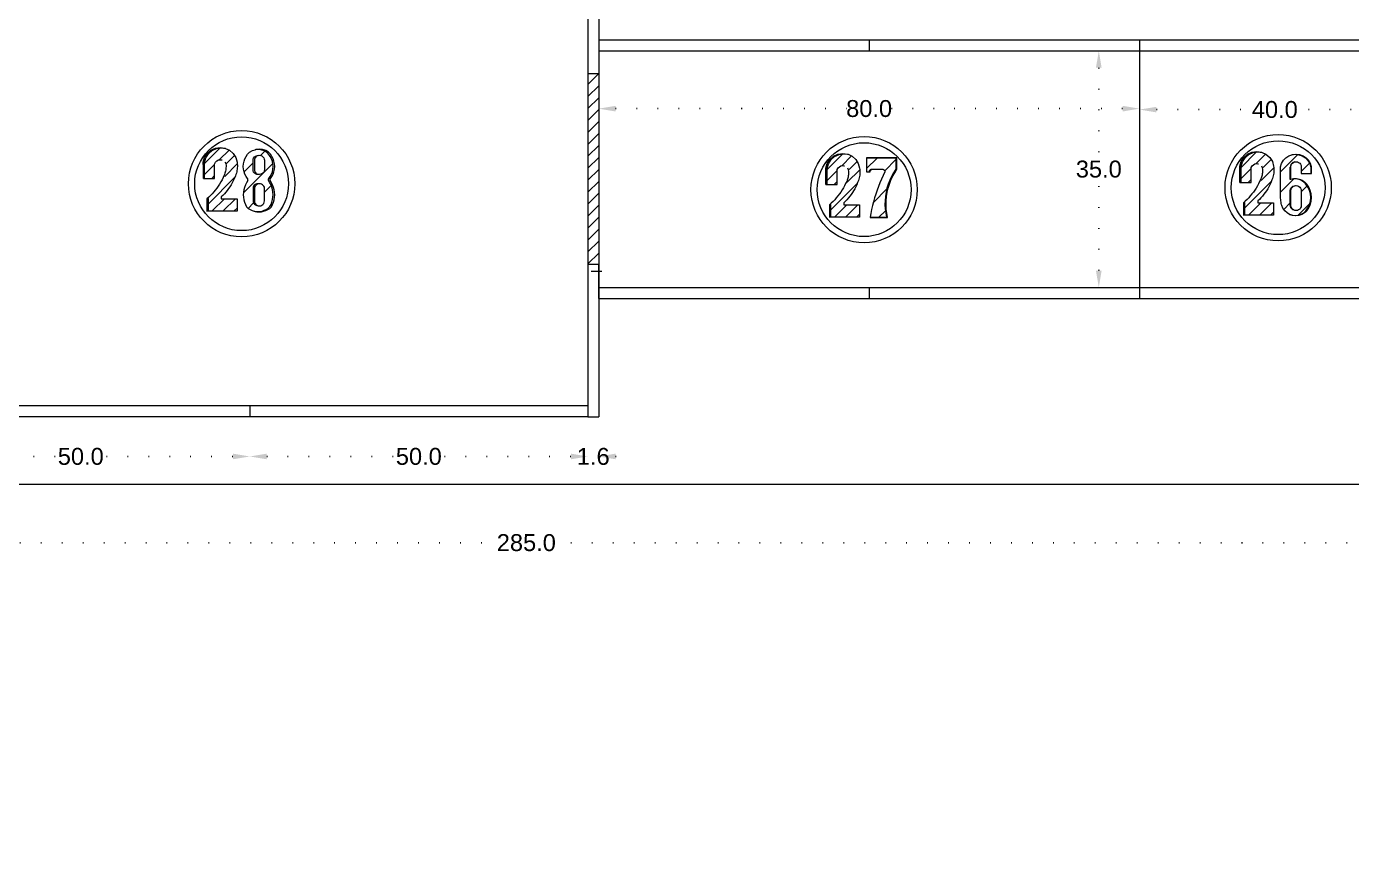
# Model space of a CAD drawing. Header units: inches. Extents: x 104 to 9740, y 936 to 6735.
# Drawn here: x 8271 to 8467, y 1999.8 to 2122.1 of the extents above; entities that cross this region are included whole.
import ezdxf

# ---------------------------------------------------------------- set-up
doc = ezdxf.new("R2010")
doc.units = ezdxf.units.IN
doc.header["$MEASUREMENT"] = 0
doc.linetypes.add('ACAD_ISO07W100', pattern=[3, 0, -3])
doc.styles.get("Standard").update_dxf_attribs({"font": 'arial.ttf'})
doc.dimstyles.new('Copy of Standard', dxfattribs={"dimtxt": 2.5, "dimasz": 2.5, "dimexe": 0.18, "dimexo": 0.0625, "dimgap": 0.09, "dimtad": 0, "dimtih": 1, "dimtoh": 1, "dimdec": 1, "dimzin": 0, "dimdsep": 46, "dimtxsty": 'Standard', "dimcen": 0.09, "dimse1": 1, "dimse2": 1, "dimadec": 0, "dimazin": 0, "dimtfac": 1, "dimtdec": 1, "dimtix": 1, "dimtofl": 0, "dimtmove": 0, "dimatfit": 3, "dimfxl": 1, "dimtolj": 1, "dimtzin": 0, "dimarcsym": 0})

# ---------------------------------------------------------------- blocks, each defined once
blk = doc.blocks.new('*D83')
at = {"color": 0, "linetype": 'ACAD_ISO07W100', "lineweight": -2, "transparency": 16777216}
for p, q in [((8256.55, 2058.49), (8275.72, 2058.49)), ((8301.55, 2058.49), (8282.38, 2058.49))]:
    blk.add_line(p, q, dxfattribs=at)
at = {"color": 0, "transparency": 16777216}
for points in [[(8256.55, 2058.91), (8256.55, 2058.08), (8254.05, 2058.49)], [(8301.55, 2058.91), (8301.55, 2058.08), (8304.05, 2058.49)]]:
    blk.add_solid(points, dxfattribs=at)
at = {"layer": 'Defpoints', "color": 0, "transparency": 16777216}
for p in [(8254.05, 2064.37), (8304.05, 2064.37), (8304.05, 2058.49)]:
    blk.add_point(p, dxfattribs=at)
at = {"color": 0, "lineweight": 20, "transparency": 16777216, "insert": (8279.05, 2058.49), "char_height": 2.5, "attachment_point": 5}
blk.add_mtext('\\A1;50.0', dxfattribs=at)
blk = doc.blocks.new('*D84')
at = {"color": 0, "linetype": 'ACAD_ISO07W100', "lineweight": -2, "transparency": 16777216}
for p, q in [((8306.55, 2058.49), (8325.72, 2058.49)), ((8351.55, 2058.49), (8332.38, 2058.49))]:
    blk.add_line(p, q, dxfattribs=at)
at = {"color": 0, "transparency": 16777216}
for points in [[(8306.55, 2058.91), (8306.55, 2058.08), (8304.05, 2058.49)], [(8351.55, 2058.91), (8351.55, 2058.08), (8354.05, 2058.49)]]:
    blk.add_solid(points, dxfattribs=at)
at = {"layer": 'Defpoints', "color": 0, "transparency": 16777216}
for p in [(8304.05, 2064.37), (8354.05, 2064.37), (8354.05, 2058.49)]:
    blk.add_point(p, dxfattribs=at)
at = {"color": 0, "lineweight": 20, "transparency": 16777216, "insert": (8329.05, 2058.49), "char_height": 2.5, "attachment_point": 5}
blk.add_mtext('\\A1;50.0', dxfattribs=at)
blk = doc.blocks.new('*D85')
at = {"color": 0, "linetype": 'ACAD_ISO07W100', "lineweight": -2, "transparency": 16777216}
for p, q in [((8351.55, 2058.49), (8349.05, 2058.49)), ((8358.15, 2058.49), (8360.65, 2058.49))]:
    blk.add_line(p, q, dxfattribs=at)
at = {"color": 0, "transparency": 16777216}
for points in [[(8351.55, 2058.91), (8351.55, 2058.08), (8354.05, 2058.49)], [(8358.15, 2058.91), (8358.15, 2058.08), (8355.65, 2058.49)]]:
    blk.add_solid(points, dxfattribs=at)
at = {"layer": 'Defpoints', "color": 0, "transparency": 16777216}
for p in [(8354.05, 2064.37), (8355.65, 2064.37), (8355.65, 2058.49)]:
    blk.add_point(p, dxfattribs=at)
at = {"color": 0, "lineweight": 20, "transparency": 16777216, "insert": (8354.85, 2058.49), "char_height": 2.5, "attachment_point": 5}
blk.add_mtext('\\A1;1.6', dxfattribs=at)
blk = doc.blocks.new('*D88')
at = {"color": 0, "linetype": 'ACAD_ISO07W100', "lineweight": -2, "transparency": 16777216}
for p, q in [((8358.15, 2109.92), (8392.31, 2109.92)), ((8433.15, 2109.92), (8398.98, 2109.92))]:
    blk.add_line(p, q, dxfattribs=at)
at = {"color": 0, "transparency": 16777216}
for points in [[(8358.15, 2110.33), (8358.15, 2109.5), (8355.65, 2109.92)], [(8433.15, 2110.33), (8433.15, 2109.5), (8435.65, 2109.92)]]:
    blk.add_solid(points, dxfattribs=at)
at = {"layer": 'Defpoints', "color": 0, "transparency": 16777216}
for p in [(8355.65, 2120.07), (8435.65, 2118.47), (8435.65, 2109.92)]:
    blk.add_point(p, dxfattribs=at)
at = {"color": 0, "lineweight": 20, "transparency": 16777216, "insert": (8395.65, 2109.92), "char_height": 2.5, "attachment_point": 5}
blk.add_mtext('\\A1;80.0', dxfattribs=at)
blk = doc.blocks.new('*D89')
at = {"color": 0, "linetype": 'ACAD_ISO07W100', "lineweight": -2, "transparency": 16777216}
for p, q in [((8438.15, 2109.78), (8452.27, 2109.78)), ((8473.15, 2109.78), (8459.03, 2109.78))]:
    blk.add_line(p, q, dxfattribs=at)
at = {"color": 0, "transparency": 16777216}
for points in [[(8438.15, 2110.19), (8438.15, 2109.36), (8435.65, 2109.78)], [(8473.15, 2110.19), (8473.15, 2109.36), (8475.65, 2109.78)]]:
    blk.add_solid(points, dxfattribs=at)
at = {"layer": 'Defpoints', "color": 0, "transparency": 16777216}
for p in [(8435.65, 2120.07), (8475.65, 2120.07), (8475.65, 2109.78)]:
    blk.add_point(p, dxfattribs=at)
at = {"color": 0, "lineweight": 20, "transparency": 16777216, "insert": (8455.65, 2109.78), "char_height": 2.5, "attachment_point": 5}
blk.add_mtext('\\A1;40.0', dxfattribs=at)
blk = doc.blocks.new('*D90')
at = {"color": 0, "linetype": 'ACAD_ISO07W100', "lineweight": -2, "transparency": 16777216}
for p, q in [((8429.62, 2115.97), (8429.62, 2102.34)), ((8429.62, 2085.97), (8429.62, 2099.61))]:
    blk.add_line(p, q, dxfattribs=at)
at = {"color": 0, "transparency": 16777216}
for points in [[(8429.2, 2115.97), (8430.04, 2115.97), (8429.62, 2118.47)], [(8429.2, 2085.97), (8430.04, 2085.97), (8429.62, 2083.47)]]:
    blk.add_solid(points, dxfattribs=at)
at = {"layer": 'Defpoints', "color": 0, "transparency": 16777216}
for p in [(8429.62, 2118.47), (8435.65, 2118.47), (8435.65, 2083.47)]:
    blk.add_point(p, dxfattribs=at)
at = {"color": 0, "lineweight": 20, "transparency": 16777216, "insert": (8429.62, 2100.97), "char_height": 2.5, "attachment_point": 5}
blk.add_mtext('\\A1;35.0', dxfattribs=at)
blk = doc.blocks.new('*D716')
at = {"color": 0, "linetype": 'ACAD_ISO07W100', "lineweight": -2, "transparency": 16777216}
for p, q in [((8204.95, 2045.74), (8340.62, 2045.74)), ((8484.95, 2045.74), (8349.27, 2045.74))]:
    blk.add_line(p, q, dxfattribs=at)
at = {"color": 0, "transparency": 16777216}
for points in [[(8204.95, 2046.16), (8204.95, 2045.32), (8202.45, 2045.74)], [(8484.95, 2046.16), (8484.95, 2045.32), (8487.45, 2045.74)]]:
    blk.add_solid(points, dxfattribs=at)
at = {"layer": 'Defpoints', "color": 0, "transparency": 16777216}
for p in [(8202.45, 2054.37), (8487.45, 2054.37), (8487.45, 2045.74)]:
    blk.add_point(p, dxfattribs=at)
at = {"color": 0, "lineweight": 20, "transparency": 16777216, "insert": (8344.95, 2045.74), "char_height": 2.5, "attachment_point": 5}
blk.add_mtext('\\A1;285.0', dxfattribs=at)

msp = doc.modelspace()

# ---------------------------------------------------------------- hatches: boundary and pattern name
at = {"lineweight": 20}
h = msp.add_hatch(dxfattribs=at)
h.set_pattern_fill('AR-BRSTD', color=256, scale=3)
h.paths.add_polyline_path([(8166.45, 2354.42), (8166.45, 2339.62), (8201.95, 2339.62), (8201.95, 2297.22), (8337.45, 2297.22), (8337.45, 2339.72), (8382.65, 2339.72), (8382.65, 2279.22), (8398.35, 2279.22), (8398.35, 2354.42)])
h.paths.add_polyline_path([(7995.45, 2354.42), (7995.45, 2279.72), (8009.85, 2279.72), (8009.85, 2339.62), (8166.45, 2339.62), (8166.45, 2354.42)])
h.paths.add_polyline_path([(7910.25, 2129.02), (7925.25, 2129.02), (7925.25, 2179.02), (8009.85, 2179.02), (8009.85, 2195.42), (7910.25, 2195.42)])
h.paths.add_polyline_path([(8118.95, 1865.62), (8118.95, 1886.32), (8093.95, 1886.32), (8093.95, 1980.22), (7925.25, 1980.22), (7925.25, 2129.02), (7910.25, 2129.02), (7910.25, 1865.62)])
h.paths.add_polyline_path([(8284.75, 1865.62), (8284.75, 1886.32), (8230.95, 1886.32), (8230.95, 1865.62)])
h.paths.add_polyline_path([(8153.95, 1886.32), (8153.95, 1865.62), (8185.95, 1865.62), (8185.95, 1886.32)])
h.paths.add_polyline_path([(8383.91, 2280.65), (8391.96, 2280.65), (8391.96, 2285.8), (8383.91, 2285.8)], flags=24)
h.paths.add_polyline_path([(8383.18, 2306.88), (8391.23, 2306.88), (8391.23, 2312.03), (8383.18, 2312.03)], flags=24)
h.paths.add_polyline_path([(8356.1, 2342.38), (8364.14, 2342.38), (8364.14, 2347.53), (8356.1, 2347.53)], flags=24)
h.paths.add_polyline_path([(8326.72, 2315.88), (8334.77, 2315.88), (8334.77, 2321.03), (8326.72, 2321.03)], flags=24)
h.paths.add_polyline_path([(8209.66, 2315.81), (8217.7, 2315.81), (8217.7, 2320.96), (8209.66, 2320.96)], flags=24)
h.paths.add_polyline_path([(8180.17, 2347.97), (8188.22, 2347.97), (8188.22, 2353.12), (8180.17, 2353.12)], flags=24)
h.paths.add_polyline_path([(8264.58, 2302.43), (8274.57, 2302.43), (8274.57, 2307.59), (8264.58, 2307.59)], flags=24)
h.paths.add_polyline_path([(8101.03, 2341.58), (8111.02, 2341.58), (8111.02, 2346.73), (8101.03, 2346.73)], flags=24)
h.paths.add_polyline_path([(8001.37, 2307.08), (8009.42, 2307.08), (8009.42, 2312.23), (8001.37, 2312.23)], flags=24)
h.paths.add_polyline_path([(7997.77, 2281.94), (8005.82, 2281.94), (8005.82, 2287.09), (7997.77, 2287.09)], flags=24)
h.paths.add_polyline_path([(7999.33, 2184.63), (8007.38, 2184.63), (8007.38, 2189.78), (7999.33, 2189.78)], flags=24)
h.paths.add_polyline_path([(7963.54, 2181), (7971.58, 2181), (7971.58, 2186.15), (7963.54, 2186.15)], flags=24)
h.paths.add_polyline_path([(7914.86, 2151.43), (7922.91, 2151.43), (7922.91, 2156.58), (7914.86, 2156.58)], flags=24)
h.paths.add_polyline_path([(7910.56, 2077.03), (7920.55, 2077.03), (7920.55, 2082.18), (7910.56, 2082.18)], flags=24)
h.paths.add_polyline_path([(8004.49, 1967.93), (8014.48, 1967.93), (8014.48, 1973.08), (8004.49, 1973.08)], flags=24)
h.paths.add_polyline_path([(8080.35, 1930.68), (8088.4, 1930.68), (8088.4, 1935.83), (8080.35, 1935.83)], flags=24)
h.paths.add_polyline_path([(8102.46, 1878.61), (8110.51, 1878.61), (8110.51, 1883.76), (8102.46, 1883.76)], flags=24)
h.paths.add_polyline_path([(8001.29, 1973.19), (8009.33, 1973.19), (8009.33, 1978.34), (8001.29, 1978.34)], flags=24)
h.paths.add_polyline_path([(8416.47, 2314.23), (8424.51, 2314.23), (8424.51, 2319.38), (8416.47, 2319.38)], flags=9)
h.paths.add_polyline_path([(7974.37, 2314.46), (7982.42, 2314.46), (7982.42, 2319.61), (7974.37, 2319.61)], flags=9)
h.paths.add_polyline_path([(8191.22, 2358.59), (8201.21, 2358.59), (8201.21, 2363.74), (8191.22, 2363.74)], flags=9)
h.paths.add_polyline_path([(7984.73, 2234.98), (7992.78, 2234.98), (7992.78, 2240.13), (7984.73, 2240.13)], flags=9)
h.paths.add_polyline_path([(8222.88, 1851.48), (8232.87, 1851.48), (8232.87, 1856.63), (8222.88, 1856.63)], flags=9)
h.paths.add_polyline_path([(8362.87, 1916.98), (8370.91, 1916.98), (8370.91, 1922.13), (8362.87, 1922.13)], flags=9)
h.paths.add_polyline_path([(8365.32, 1942.77), (8373.37, 1942.77), (8373.37, 1947.93), (8365.32, 1947.93)], flags=9)
h.paths.add_polyline_path([(8369.29, 1904.14), (8377.34, 1904.14), (8377.34, 1909.29), (8369.29, 1909.29)], flags=9)
h.paths.add_polyline_path([(8119.94, 1870.03), (8127.99, 1870.03), (8127.99, 1875.18), (8119.94, 1875.18)], flags=9)
h.paths.add_polyline_path([(8135.94, 1865.83), (8143.98, 1865.83), (8143.98, 1870.98), (8135.94, 1870.98)], flags=9)
h.paths.add_polyline_path([(8157.35, 1858.18), (8167.34, 1858.18), (8167.34, 1863.33), (8157.35, 1863.33)], flags=9)
h.paths.add_polyline_path([(8340.74, 1879.97), (8348.78, 1879.97), (8348.78, 1885.12), (8340.74, 1885.12)], flags=9)
h.paths.add_polyline_path([(8319.23, 1873.32), (8327.27, 1873.32), (8327.27, 1878.47), (8319.23, 1878.47)], flags=9)
h.paths.add_polyline_path([(8447.99, 1872.3), (8457.98, 1872.3), (8457.98, 1877.46), (8447.99, 1877.46)], flags=9)
h.paths.add_polyline_path([(8557.49, 1898.87), (8565.54, 1898.87), (8565.54, 1904.03), (8557.49, 1904.03)], flags=9)
h.paths.add_polyline_path([(8532.68, 1894.18), (8540.72, 1894.18), (8540.72, 1899.33), (8532.68, 1899.33)], flags=9)
h.paths.add_polyline_path([(8582.93, 1886.68), (8590.98, 1886.68), (8590.98, 1891.83), (8582.93, 1891.83)], flags=9)
h.paths.add_polyline_path([(8296.87, 1948.26), (8304.92, 1948.26), (8304.92, 1953.41), (8296.87, 1953.41)], flags=9)
h.paths.add_polyline_path([(8336.37, 1948.26), (8344.42, 1948.26), (8344.42, 1953.41), (8336.37, 1953.41)], flags=9)
h.paths.add_polyline_path([(8216.05, 1893.28), (8226.04, 1893.28), (8226.04, 1898.43), (8216.05, 1898.43)], flags=9)
h.paths.add_polyline_path([(8316.63, 1893.28), (8324.67, 1893.28), (8324.67, 1898.43), (8316.63, 1898.43)], flags=9)
h.paths.add_polyline_path([(8177.19, 1948.19), (8185.23, 1948.19), (8185.23, 1953.34), (8177.19, 1953.34)], flags=9)
h.paths.add_polyline_path([(8217.19, 1948.19), (8225.23, 1948.19), (8225.23, 1953.34), (8217.19, 1953.34)], flags=9)
h.paths.add_polyline_path([(8257.19, 1948.19), (8265.23, 1948.19), (8265.23, 1953.34), (8257.19, 1953.34)], flags=9)
h.paths.add_polyline_path([(8124.34, 1893.56), (8132.39, 1893.56), (8132.39, 1898.71), (8124.34, 1898.71)], flags=9)
h.paths.add_polyline_path([(8015.73, 1980.83), (8021.83, 1980.83), (8021.83, 1985.98), (8015.73, 1985.98)], flags=25)
h.paths.add_polyline_path([(7930.21, 2047.03), (7940.2, 2047.03), (7940.2, 2052.18), (7930.21, 2052.18)], flags=25)
h.paths.add_polyline_path([(7930.93, 2143.23), (7938.98, 2143.23), (7938.98, 2148.38), (7930.93, 2148.38)], flags=25)
h.paths.add_polyline_path([(7964.35, 2104.46), (7972.39, 2104.46), (7972.39, 2109.62), (7964.35, 2109.62)], flags=25)
h.paths.add_polyline_path([(8016.16, 2174.83), (8022.26, 2174.83), (8022.26, 2179.98), (8016.16, 2179.98)], flags=9)
h.paths.add_polyline_path([(7963.84, 2164.89), (7971.89, 2164.89), (7971.89, 2170.04), (7963.84, 2170.04)], flags=25)
h.paths.add_polyline_path([(8044.72, 1985.55), (8052.77, 1985.55), (8052.77, 1990.7), (8044.72, 1990.7)], flags=25)
h.paths.add_polyline_path([(8032.2, 2328.44), (8040.25, 2328.44), (8040.25, 2333.59), (8032.2, 2333.59)], flags=25)
h.paths.add_polyline_path([(8101.89, 2328.44), (8109.93, 2328.44), (8109.93, 2333.59), (8101.89, 2333.59)], flags=25)
h.paths.add_polyline_path([(8171.65, 2328.44), (8179.7, 2328.44), (8179.7, 2333.59), (8171.65, 2333.59)], flags=25)
h.paths.add_polyline_path([(8294.02, 2289.29), (8302.07, 2289.29), (8302.07, 2294.44), (8294.02, 2294.44)], flags=25)
h.paths.add_polyline_path([(8199.14, 2251.71), (8205.25, 2251.71), (8205.25, 2256.86), (8199.14, 2256.86)], flags=9)
h.paths.add_polyline_path([(8222.09, 2289.29), (8230.13, 2289.29), (8230.13, 2294.44), (8222.09, 2294.44)], flags=25)
h.paths.add_polyline_path([(8222.09, 2248.8), (8230.13, 2248.8), (8230.13, 2253.96), (8222.09, 2253.96)], flags=9)
h.paths.add_polyline_path([(8267.09, 2248.8), (8275.13, 2248.8), (8275.13, 2253.96), (8267.09, 2253.96)], flags=9)
h.paths.add_polyline_path([(8312.09, 2248.8), (8320.13, 2248.8), (8320.13, 2253.96), (8312.09, 2253.96)], flags=9)
h.paths.add_polyline_path([(8251.58, 2274.63), (8259.63, 2274.63), (8259.63, 2279.78), (8251.58, 2279.78)], flags=9)
h.paths.add_polyline_path([(8155.31, 2309.53), (8163.36, 2309.53), (8163.36, 2314.68), (8155.31, 2314.68)], flags=25)
h.paths.add_polyline_path([(8341.03, 2294.63), (8349.08, 2294.63), (8349.08, 2299.78), (8341.03, 2299.78)], flags=25)
h.paths.add_polyline_path([(8354.14, 2248.81), (8362.19, 2248.81), (8362.19, 2253.96), (8354.14, 2253.96)], flags=9)
h.paths.add_polyline_path([(8383.12, 2248.8), (8391.17, 2248.8), (8391.17, 2253.96), (8383.12, 2253.96)], flags=9)
h.paths.add_polyline_path([(8394.39, 2249.01), (8400.49, 2249.01), (8400.49, 2254.16), (8394.39, 2254.16)], flags=9)
h.paths.add_polyline_path([(8400.55, 2264.83), (8408.59, 2264.83), (8408.59, 2269.98), (8400.55, 2269.98)], flags=9)
h.paths.add_polyline_path([(8377.59, 2265.13), (8385.64, 2265.13), (8385.64, 2270.28), (8377.59, 2270.28)], flags=9)
h.paths.add_polyline_path([(8015.31, 2185.43), (8023.35, 2185.43), (8023.35, 2190.58), (8015.31, 2190.58)], flags=9)
h.paths.add_polyline_path([(8014.15, 2306.28), (8022.2, 2306.28), (8022.2, 2311.43), (8014.15, 2311.43)], flags=25)
h.paths.add_polyline_path([(8191.79, 2273.83), (8199.84, 2273.83), (8199.84, 2278.98), (8191.79, 2278.98)], flags=9)
h.paths.add_polyline_path([(8225.04, 2123.2), (8233.08, 2123.2), (8233.08, 2128.35), (8225.04, 2128.35)], flags=9)
h.paths.add_polyline_path([(8225.04, 2141.43), (8233.08, 2141.43), (8233.08, 2146.58), (8225.04, 2146.58)], flags=9)
h.paths.add_polyline_path([(8275.04, 2141.43), (8283.08, 2141.43), (8283.08, 2146.58), (8275.04, 2146.58)], flags=9)
h.paths.add_polyline_path([(8325.04, 2141.43), (8333.08, 2141.43), (8333.08, 2146.58), (8325.04, 2146.58)], flags=9)
h.paths.add_polyline_path([(8189.9, 2098.38), (8197.95, 2098.38), (8197.95, 2103.53), (8189.9, 2103.53)], flags=9)
h.paths.add_polyline_path([(8200.09, 2055.9), (8206.19, 2055.9), (8206.19, 2061.05), (8200.09, 2061.05)], flags=9)
h.paths.add_polyline_path([(8225.04, 2055.9), (8233.08, 2055.9), (8233.08, 2061.05), (8225.04, 2061.05)], flags=9)
h.paths.add_polyline_path([(8275.04, 2055.9), (8283.08, 2055.9), (8283.08, 2061.05), (8275.04, 2061.05)], flags=9)
h.paths.add_polyline_path([(8325.04, 2055.9), (8333.08, 2055.9), (8333.08, 2061.05), (8325.04, 2061.05)], flags=9)
h.paths.add_polyline_path([(8351.69, 2055.9), (8357.79, 2055.9), (8357.79, 2061.05), (8351.69, 2061.05)], flags=9)
h.paths.add_polyline_path([(8208.49, 2098.38), (8216.54, 2098.38), (8216.54, 2103.53), (8208.49, 2103.53)], flags=9)
h.paths.add_polyline_path([(8298.95, 2123.1), (8308.94, 2123.1), (8308.94, 2128.25), (8298.95, 2128.25)], flags=9)
h.paths.add_polyline_path([(8391.64, 2107.32), (8399.69, 2107.32), (8399.69, 2112.48), (8391.64, 2112.48)], flags=9)
h.paths.add_polyline_path([(8451.69, 2107.18), (8459.73, 2107.18), (8459.73, 2112.33), (8451.69, 2112.33)], flags=9)
h.paths.add_polyline_path([(8425.61, 2098.38), (8433.66, 2098.38), (8433.66, 2103.53), (8425.61, 2103.53)], flags=9)
h.paths.add_polyline_path([(8417.84, 1893.12), (8427.83, 1893.12), (8427.83, 1898.27), (8417.84, 1898.27)], flags=9)
h.paths.add_polyline_path([(8385.91, 1915.23), (8393.96, 1915.23), (8393.96, 1920.38), (8385.91, 1920.38)], flags=9)
h.paths.add_polyline_path([(8498.14, 1893.12), (8506.18, 1893.12), (8506.18, 1898.27), (8498.14, 1898.27)], flags=9)
h.paths.add_polyline_path([(8271.23, 1911.23), (8279.28, 1911.23), (8279.28, 1916.38), (8271.23, 1916.38)], flags=9)
h.paths.add_polyline_path([(8491.46, 2101.78), (8501.45, 2101.78), (8501.45, 2106.93), (8491.46, 2106.93)], flags=9)
h.paths.add_polyline_path([(8339.99, 2043.14), (8349.98, 2043.14), (8349.98, 2048.3), (8339.99, 2048.3)], flags=9)
h = msp.add_hatch(dxfattribs=at)
h.set_pattern_fill('ANSI31', color=256, scale=10)
h.set_pattern_definition([(45, (6465.0806, 0), (-0.8838835, 0.8838835), [])])
h.paths.add_polyline_path([(8354.05, 2086.87), (8355.65, 2086.87), (8355.65, 2115.07), (8354.05, 2115.07)])
h = msp.add_hatch(dxfattribs=at)
h.set_pattern_fill('ANSI31', color=256, scale=9.218651)
h.set_pattern_definition([(45, (7661.9535, 2672.3288), (-0.8148213, 0.8148213), [])])
h.paths.add_polyline_path([(8302.18, 2096.59), (8299.82, 2096.59), (8299.82, 2096.86), (8300.06, 2097.09), (8300.29, 2097.33), (8300.51, 2097.58), (8300.72, 2097.84), (8300.92, 2098.1), (8301.11, 2098.38), (8301.29, 2098.66), (8301.45, 2098.95), (8301.61, 2099.24), (8301.75, 2099.54), (8301.88, 2099.85), (8301.92, 2099.97), (8301.99, 2100.16), (8302.06, 2100.36), (8302.11, 2100.56), (8302.15, 2100.76), (8302.18, 2100.96), (8302.2, 2101.16), (8302.21, 2101.37), (8302.21, 2101.58), (8302.2, 2101.78), (8302.18, 2101.99), (8301.98, 2102.68), (8301.59, 2103.29), (8301.05, 2103.77), (8300.46, 2104.04), (8299.84, 2104.13), (8299.13, 2104.03), (8298.48, 2103.73), (8297.94, 2103.26), (8297.56, 2102.65), (8297.36, 2101.96), (8297.37, 2101.25), (8297.37, 2099.6), (8298.84, 2099.6), (8298.84, 2101.76), (8298.98, 2102.02), (8299.17, 2102.21), (8299.41, 2102.33), (8299.68, 2102.37), (8299.84, 2102.34), (8299.94, 2102.33), (8299.94, 2102.33), (8300.1, 2102.3), (8300.34, 2102.19), (8300.53, 2102), (8300.65, 2101.77), (8300.7, 2101.51), (8300.7, 2101.34), (8300.69, 2101.17), (8300.67, 2101.01), (8300.65, 2100.84), (8300.62, 2100.68), (8300.58, 2100.51), (8300.53, 2100.35), (8300.47, 2100.2), (8300.41, 2100.04), (8300.34, 2099.89), (8300.26, 2099.72), (8300.1, 2099.4), (8299.93, 2099.08), (8299.75, 2098.78), (8299.55, 2098.48), (8299.34, 2098.19), (8299.13, 2097.9), (8298.9, 2097.63), (8298.66, 2097.36), (8298.41, 2097.1), (8298.15, 2096.85), (8297.89, 2096.61), (8297.89, 2094.79), (8302.18, 2094.79)])
h = msp.add_hatch(dxfattribs=at)
h.set_pattern_fill('ANSI31', color=256, scale=17)
h.set_pattern_definition([(45, (7338.23, 2986.8072), (-1.502602, 1.502602), [])])
h.paths.add_polyline_path([(8306.82, 2099.52), (8306.86, 2099.57), (8307.08, 2099.88), (8307.26, 2100.23), (8307.39, 2100.59), (8307.47, 2100.97), (8307.49, 2101.36), (8307.47, 2101.74), (8307.39, 2102.12), (8307.26, 2102.49), (8307.08, 2102.83), (8306.86, 2103.15), (8306.6, 2103.43), (8306.17, 2103.68), (8305.69, 2103.83), (8305.19, 2103.88), (8304.82, 2103.84), (8304.44, 2103.72), (8304, 2103.47), (8303.73, 2103.18), (8303.51, 2102.86), (8303.33, 2102.52), (8303.2, 2102.15), (8303.12, 2101.77), (8303.09, 2101.38), (8303.12, 2100.99), (8303.2, 2100.6), (8303.33, 2100.24), (8303.51, 2099.89), (8303.73, 2099.57), (8303.78, 2099.52), (8303.78, 2099.28), (8303.57, 2098.97), (8303.4, 2098.63), (8303.27, 2098.28), (8303.17, 2097.92), (8303.11, 2097.55), (8303.09, 2097.18), (8303.11, 2096.81), (8303.17, 2096.44), (8303.27, 2096.07), (8303.4, 2095.73), (8303.57, 2095.39), (8303.83, 2095.17), (8304.12, 2094.99), (8304.42, 2094.84), (8304.72, 2094.75), (8304.86, 2094.72), (8305.19, 2094.7), (8305.53, 2094.72), (8305.86, 2094.78), (8306.18, 2094.89), (8306.48, 2095.03), (8306.76, 2095.21), (8307.02, 2095.43), (8307.19, 2095.76), (8307.32, 2096.11), (8307.42, 2096.47), (8307.47, 2096.83), (8307.49, 2097.2), (8307.47, 2097.57), (8307.42, 2097.94), (8307.32, 2098.3), (8307.19, 2098.64), (8307.02, 2098.97), (8306.82, 2099.28)])
h.paths.add_polyline_path([(8305.78, 2098.74), (8305.92, 2098.67), (8306.04, 2098.58), (8306.14, 2098.46), (8306.22, 2098.33), (8306.22, 2096.28), (8306.19, 2096.09), (8306.12, 2095.91), (8306, 2095.76), (8305.85, 2095.64), (8305.67, 2095.57), (8305.48, 2095.54), (8305.29, 2095.57), (8305.07, 2095.6), (8304.89, 2095.68), (8304.74, 2095.79), (8304.62, 2095.94), (8304.55, 2096.12), (8304.53, 2096.31), (8304.53, 2098.34), (8304.6, 2098.47), (8304.7, 2098.59), (8304.82, 2098.68), (8304.96, 2098.75), (8305.1, 2098.79), (8305.26, 2098.81), (8305.48, 2098.8), (8305.64, 2098.79)], flags=16)
h.paths.add_polyline_path([(8305.67, 2100.21), (8305.48, 2100.18), (8305.26, 2100.17), (8305.07, 2100.2), (8304.89, 2100.27), (8304.74, 2100.39), (8304.62, 2100.54), (8304.55, 2100.72), (8304.53, 2100.9), (8304.53, 2102.26), (8304.55, 2102.44), (8304.62, 2102.62), (8304.74, 2102.77), (8304.89, 2102.89), (8305.07, 2102.96), (8305.29, 2103), (8305.48, 2103.02), (8305.67, 2103), (8305.85, 2102.92), (8306, 2102.81), (8306.12, 2102.65), (8306.19, 2102.47), (8306.22, 2102.28), (8306.22, 2100.92), (8306.19, 2100.73), (8306.12, 2100.55), (8306, 2100.4), (8305.85, 2100.28)], flags=16)
h = msp.add_hatch(dxfattribs=at)
h.set_pattern_fill('ANSI31', color=256, scale=9.218651)
h.set_pattern_definition([(45, (7754.0282, 2671.4554), (-0.8148213, 0.8148213), [])])
h.paths.add_polyline_path([(8394.25, 2095.71), (8391.9, 2095.71), (8391.9, 2095.99), (8392.14, 2096.22), (8392.37, 2096.46), (8392.59, 2096.71), (8392.8, 2096.96), (8393, 2097.23), (8393.19, 2097.5), (8393.36, 2097.79), (8393.53, 2098.07), (8393.68, 2098.37), (8393.82, 2098.67), (8393.95, 2098.98), (8394, 2099.1), (8394.07, 2099.29), (8394.13, 2099.48), (8394.18, 2099.68), (8394.23, 2099.88), (8394.26, 2100.09), (8394.28, 2100.29), (8394.29, 2100.5), (8394.29, 2100.7), (8394.28, 2100.91), (8394.25, 2101.11), (8394.05, 2101.81), (8393.67, 2102.42), (8393.12, 2102.89), (8392.53, 2103.17), (8391.91, 2103.26), (8391.21, 2103.15), (8390.55, 2102.85), (8390.02, 2102.38), (8389.63, 2101.78), (8389.44, 2101.09), (8389.44, 2100.37), (8389.44, 2098.72), (8390.92, 2098.72), (8390.92, 2100.89), (8391.06, 2101.15), (8391.25, 2101.34), (8391.49, 2101.46), (8391.75, 2101.5), (8391.91, 2101.47), (8392.01, 2101.46), (8392.02, 2101.45), (8392.18, 2101.43), (8392.41, 2101.31), (8392.6, 2101.13), (8392.73, 2100.89), (8392.77, 2100.63), (8392.77, 2100.47), (8392.76, 2100.3), (8392.75, 2100.13), (8392.72, 2099.97), (8392.69, 2099.8), (8392.65, 2099.64), (8392.61, 2099.48), (8392.55, 2099.32), (8392.49, 2099.17), (8392.42, 2099.02), (8392.34, 2098.84), (8392.18, 2098.52), (8392, 2098.21), (8391.82, 2097.9), (8391.62, 2097.6), (8391.42, 2097.31), (8391.2, 2097.03), (8390.97, 2096.75), (8390.73, 2096.49), (8390.49, 2096.23), (8390.23, 2095.98), (8389.96, 2095.74), (8389.96, 2093.92), (8394.25, 2093.92)])
h = msp.add_hatch(dxfattribs=at)
h.set_pattern_fill('ANSI31', color=256, scale=9.218651)
h.set_pattern_definition([(45, (7815.2594, 2671.7446), (-0.8148213, 0.8148213), [])])
h.paths.add_polyline_path([(8455.48, 2096), (8453.13, 2096), (8453.13, 2096.28), (8453.37, 2096.51), (8453.6, 2096.75), (8453.82, 2097), (8454.03, 2097.25), (8454.23, 2097.52), (8454.42, 2097.79), (8454.6, 2098.07), (8454.76, 2098.36), (8454.91, 2098.66), (8455.06, 2098.96), (8455.18, 2099.27), (8455.23, 2099.39), (8455.3, 2099.58), (8455.36, 2099.77), (8455.41, 2099.97), (8455.46, 2100.17), (8455.49, 2100.38), (8455.51, 2100.58), (8455.52, 2100.79), (8455.52, 2100.99), (8455.51, 2101.2), (8455.48, 2101.4), (8455.29, 2102.1), (8454.9, 2102.71), (8454.35, 2103.18), (8453.76, 2103.45), (8453.15, 2103.54), (8452.44, 2103.44), (8451.79, 2103.14), (8451.25, 2102.67), (8450.86, 2102.07), (8450.67, 2101.38), (8450.67, 2100.66), (8450.67, 2099.01), (8452.15, 2099.01), (8452.15, 2101.18), (8452.29, 2101.44), (8452.48, 2101.63), (8452.72, 2101.75), (8452.98, 2101.79), (8453.15, 2101.76), (8453.24, 2101.75), (8453.25, 2101.74), (8453.41, 2101.72), (8453.64, 2101.6), (8453.83, 2101.42), (8453.96, 2101.18), (8454, 2100.92), (8454, 2100.76), (8454, 2100.59), (8453.98, 2100.42), (8453.96, 2100.26), (8453.92, 2100.09), (8453.88, 2099.93), (8453.84, 2099.77), (8453.78, 2099.61), (8453.72, 2099.46), (8453.65, 2099.31), (8453.57, 2099.13), (8453.41, 2098.81), (8453.24, 2098.5), (8453.05, 2098.19), (8452.86, 2097.89), (8452.65, 2097.6), (8452.43, 2097.32), (8452.2, 2097.04), (8451.97, 2096.77), (8451.72, 2096.52), (8451.46, 2096.27), (8451.19, 2096.03), (8451.19, 2094.21), (8455.48, 2094.21)])
h = msp.add_hatch(dxfattribs=at)
h.set_pattern_fill('ANSI31', color=256, scale=17)
h.set_pattern_definition([(45, (7463.7864, 2986.0943), (-1.502602, 1.502602), [])])
h.paths.add_polyline_path([(8460.26, 2098.74), (8460.12, 2098.9), (8459.96, 2099.04), (8459.79, 2099.17), (8459.6, 2099.28), (8459.41, 2099.37), (8459.21, 2099.44), (8459, 2099.49), (8458.79, 2099.52), (8458.57, 2099.53), (8458.43, 2099.52), (8458.24, 2099.49), (8458.03, 2099.44), (8457.94, 2099.43), (8457.94, 2101.28), (8457.97, 2101.48), (8458.04, 2101.66), (8458.16, 2101.82), (8458.32, 2101.94), (8458.51, 2102.01), (8458.6, 2102.04), (8458.8, 2102.07), (8458.99, 2102.04), (8459.18, 2101.97), (8459.34, 2101.85), (8459.46, 2101.69), (8459.54, 2101.5), (8459.56, 2101.3), (8459.56, 2100.35), (8460.96, 2100.35), (8460.96, 2101.28), (8460.81, 2101.79), (8460.54, 2102.25), (8460.17, 2102.63), (8459.72, 2102.92), (8459.22, 2103.1), (8458.7, 2103.17), (8458.69, 2103.17), (8458.17, 2103.1), (8457.71, 2102.94), (8457.3, 2102.67), (8456.93, 2102.28), (8456.66, 2101.82), (8456.5, 2101.3), (8456.5, 2096.85), (8456.5, 2096.66), (8456.52, 2096.47), (8456.54, 2096.28), (8456.57, 2096.09), (8456.6, 2095.91), (8456.65, 2095.72), (8456.68, 2095.61), (8456.86, 2095.18), (8457.13, 2094.8), (8457.47, 2094.49), (8457.81, 2094.29), (8458.21, 2094.15), (8458.67, 2094.1), (8459.13, 2094.15), (8459.56, 2094.3), (8459.96, 2094.53), (8460.08, 2094.64), (8460.26, 2094.83), (8460.56, 2095.27), (8460.78, 2095.75), (8460.92, 2096.26), (8460.96, 2096.79), (8460.92, 2097.31), (8460.78, 2097.83), (8460.56, 2098.31)])
h.paths.add_polyline_path([(8457.97, 2097.99), (8458.04, 2098.17), (8458.16, 2098.33), (8458.32, 2098.45), (8458.51, 2098.53), (8458.7, 2098.55), (8458.8, 2098.55), (8458.99, 2098.53), (8459.18, 2098.45), (8459.34, 2098.33), (8459.46, 2098.17), (8459.54, 2097.98), (8459.56, 2097.79), (8459.56, 2095.61), (8459.54, 2095.41), (8459.46, 2095.23), (8459.34, 2095.07), (8459.18, 2094.95), (8458.99, 2094.87), (8458.8, 2094.84), (8458.6, 2094.87), (8458.51, 2094.91), (8458.41, 2094.95), (8458.32, 2094.98), (8458.16, 2095.1), (8458.04, 2095.26), (8457.97, 2095.44), (8457.94, 2095.64), (8457.94, 2097.79)], flags=16)
h = msp.add_hatch(dxfattribs=at)
h.set_pattern_fill('ANSI31', color=256, scale=17)
h.set_pattern_definition([(45, (7416.9537, 2985.9725), (-1.502602, 1.502602), [])])
h.paths.add_polyline_path([(8398.06, 2096.95), (8398.15, 2097.56), (8398.29, 2098.16), (8398.47, 2098.75), (8398.7, 2099.33), (8398.96, 2099.89), (8399.26, 2100.43), (8399.6, 2100.95), (8399.6, 2102.62), (8395.27, 2102.62), (8395.27, 2100.58), (8395.65, 2100.58), (8395.66, 2100.64), (8395.69, 2100.73), (8395.75, 2100.82), (8395.82, 2100.88), (8395.91, 2100.93), (8395.94, 2100.93), (8395.89, 2100.92), (8395.85, 2100.89), (8395.8, 2100.87), (8395.77, 2100.83), (8395.73, 2100.79), (8395.7, 2100.75), (8395.68, 2100.71), (8395.67, 2100.66), (8395.66, 2100.61), (8395.65, 2100.58), (8395.79, 2100.58), (8395.79, 2100.66), (8395.83, 2100.75), (8395.88, 2100.84), (8395.96, 2100.91), (8396.05, 2100.95), (8396.13, 2100.97), (8396.18, 2100.97), (8397.63, 2100.97), (8397.72, 2100.95), (8397.81, 2100.91), (8397.89, 2100.84), (8397.95, 2100.75), (8397.98, 2100.66), (8397.98, 2100.58), (8397.72, 2100.05), (8397.48, 2099.51), (8397.25, 2098.96), (8397.03, 2098.41), (8396.83, 2097.85), (8396.64, 2097.29), (8396.46, 2096.72), (8396.3, 2096.15), (8396.15, 2095.58), (8396.02, 2095), (8395.89, 2094.42), (8395.8, 2093.88), (8398.22, 2093.88), (8398.1, 2094.49), (8398.02, 2095.1), (8397.99, 2095.72), (8398, 2096.33)])

# ---------------------------------------------------------------- linework, layer by layer
for p, q in [((8355.65, 2137.57), (8355.65, 2064.37)), ((8354.05, 2135.97), (8354.05, 2065.97)), ((8355.65, 2120.07), (8477.25, 2120.07)), ((8355.65, 2120.07), (8355.65, 2115.07)), ((8355.65, 2118.47), (8475.65, 2118.47)), ((8395.65, 2120.07), (8395.65, 2118.47)), ((8435.65, 2120.07), (8435.65, 2081.87)), ((8355.65, 2115.07), (8354.05, 2115.07)), ((8458.6, 2102.04), (8458.8, 2102.07)), ((8305.33, 2098.79), (8305.18, 2098.74)), ((8305.48, 2098.8), (8305.33, 2098.79)), ((8395.8, 2093.88), (8398.22, 2093.88)), ((8355.65, 2086.87), (8354.05, 2086.87)), ((8356.14, 2085.86), (8354.54, 2085.86)), ((8355.65, 2081.87), (8355.65, 2086.87)), ((8355.65, 2083.47), (8475.65, 2083.47)), ((8395.65, 2083.47), (8395.65, 2081.87)), ((8355.65, 2081.87), (8477.25, 2081.87)), ((8354.05, 2065.97), (8204.05, 2065.97)), ((8304.05, 2065.97), (8304.05, 2064.37)), ((8354.05, 2065.97), (8354.05, 2064.37)), ((8354.05, 2064.37), (8204.05, 2064.37)), ((8354.05, 2064.37), (8355.65, 2064.37))]:
    msp.add_line(p, q, dxfattribs=at)
at = {"color": 30, "lineweight": 20, "true_color": 0xf26722}
msp.add_line((8487.45, 2054.37), (8202.45, 2054.37), dxfattribs=at)
at = {"lineweight": 20}
for points in [[(8297.18, 2099.6), (8297.18, 2101.26), (8297.17, 2101.99), (8297.37, 2102.68), (8297.76, 2103.29), (8298.3, 2103.77), (8298.96, 2104.07), (8299.68, 2104.17), (8300.39, 2104.07), (8300.46, 2104.04), (8301.05, 2103.77), (8301.59, 2103.29), (8301.98, 2102.68), (8302.18, 2101.99), (8302.2, 2101.78), (8302.21, 2101.58), (8302.21, 2101.37), (8302.2, 2101.16), (8302.18, 2100.96), (8302.15, 2100.76), (8302.11, 2100.56), (8302.06, 2100.36), (8301.99, 2100.16), (8301.92, 2099.97), (8301.88, 2099.85), (8301.75, 2099.54), (8301.61, 2099.24), (8301.45, 2098.95), (8301.29, 2098.66), (8301.11, 2098.38), (8300.92, 2098.1), (8300.72, 2097.84), (8300.51, 2097.58), (8300.29, 2097.33), (8300.06, 2097.09), (8299.82, 2096.86), (8299.82, 2096.59), (8302.18, 2096.59), (8302.18, 2094.79), (8302.18, 2094.74), (8297.7, 2094.74)], [(8297.37, 2099.6), (8297.37, 2101.25), (8297.36, 2101.96), (8297.56, 2102.65), (8297.94, 2103.26), (8298.48, 2103.73), (8299.13, 2104.03), (8299.84, 2104.13), (8300.46, 2104.04)], [(8303.78, 2099.28), (8303.78, 2099.52), (8303.73, 2099.57), (8303.51, 2099.89), (8303.33, 2100.24), (8303.2, 2100.6), (8303.12, 2100.99), (8303.09, 2101.38), (8303.12, 2101.77), (8303.2, 2102.15), (8303.33, 2102.52), (8303.51, 2102.86), (8303.73, 2103.18), (8304, 2103.47), (8304.44, 2103.72), (8304.82, 2103.84), (8304.92, 2103.87)], [(8304.72, 2094.75), (8304.86, 2094.72), (8305.19, 2094.7), (8305.53, 2094.72), (8305.86, 2094.78), (8306.18, 2094.89), (8306.48, 2095.03), (8306.76, 2095.21), (8307.02, 2095.43), (8307.19, 2095.76), (8307.32, 2096.11), (8307.42, 2096.47), (8307.47, 2096.83), (8307.49, 2097.2), (8307.47, 2097.57), (8307.42, 2097.94), (8307.32, 2098.3), (8307.19, 2098.64), (8307.02, 2098.97), (8306.82, 2099.28), (8306.82, 2099.52), (8306.86, 2099.57), (8307.08, 2099.88), (8307.26, 2100.23), (8307.39, 2100.59), (8307.47, 2100.97), (8307.49, 2101.36), (8307.47, 2101.74), (8307.39, 2102.12), (8307.26, 2102.49), (8307.08, 2102.83), (8306.86, 2103.15), (8306.6, 2103.43), (8306.17, 2103.68), (8305.69, 2103.83), (8305.19, 2103.88), (8304.82, 2103.84)], [(8305.29, 2103), (8305.11, 2102.92), (8304.96, 2102.81), (8304.84, 2102.65), (8304.77, 2102.47), (8304.74, 2102.28), (8304.74, 2100.92), (8304.77, 2100.73), (8304.84, 2100.55), (8304.96, 2100.4), (8305.11, 2100.28), (8305.29, 2100.21), (8305.48, 2100.18)], [(8307.06, 2099.28), (8307.06, 2099.52), (8307.1, 2099.57), (8307.33, 2099.89), (8307.5, 2100.24), (8307.63, 2100.6), (8307.71, 2100.99), (8307.74, 2101.38), (8307.71, 2101.77), (8307.63, 2102.15), (8307.5, 2102.52), (8307.33, 2102.86), (8307.1, 2103.18), (8306.84, 2103.47), (8306.4, 2103.72), (8305.92, 2103.87), (8305.42, 2103.92), (8304.92, 2103.87)], [(8389.25, 2098.72), (8389.25, 2100.39), (8389.25, 2101.11), (8389.45, 2101.81), (8389.83, 2102.42), (8390.38, 2102.89), (8391.03, 2103.2), (8391.75, 2103.3), (8392.47, 2103.2), (8392.53, 2103.17), (8393.12, 2102.89), (8393.67, 2102.42), (8394.05, 2101.81), (8394.25, 2101.11), (8394.28, 2100.91), (8394.29, 2100.7), (8394.29, 2100.5), (8394.28, 2100.29), (8394.26, 2100.09), (8394.23, 2099.88), (8394.18, 2099.68), (8394.13, 2099.48), (8394.07, 2099.29), (8394, 2099.1), (8393.95, 2098.98), (8393.82, 2098.67), (8393.68, 2098.37), (8393.53, 2098.07), (8393.36, 2097.79), (8393.19, 2097.5), (8393, 2097.23), (8392.8, 2096.96), (8392.59, 2096.71), (8392.37, 2096.46), (8392.14, 2096.22), (8391.9, 2095.99), (8391.9, 2095.71), (8394.25, 2095.71), (8394.25, 2093.92), (8394.25, 2093.87), (8389.78, 2093.87)], [(8389.44, 2098.72), (8389.44, 2100.37), (8389.44, 2101.09), (8389.63, 2101.78), (8390.02, 2102.38), (8390.55, 2102.85), (8391.21, 2103.15), (8391.91, 2103.26), (8392.53, 2103.17)], [(8450.49, 2099.01), (8450.49, 2100.68), (8450.48, 2101.4), (8450.68, 2102.1), (8451.06, 2102.71), (8451.61, 2103.18), (8452.27, 2103.49), (8452.98, 2103.59), (8453.7, 2103.49), (8453.76, 2103.45), (8454.35, 2103.18), (8454.9, 2102.71), (8455.29, 2102.1), (8455.48, 2101.4), (8455.51, 2101.2), (8455.52, 2100.99), (8455.52, 2100.79), (8455.51, 2100.58), (8455.49, 2100.38), (8455.46, 2100.17), (8455.41, 2099.97), (8455.36, 2099.77), (8455.3, 2099.58), (8455.23, 2099.39), (8455.18, 2099.27), (8455.06, 2098.96), (8454.91, 2098.66), (8454.76, 2098.36), (8454.6, 2098.07), (8454.42, 2097.79), (8454.23, 2097.52), (8454.03, 2097.25), (8453.82, 2097), (8453.6, 2096.75), (8453.37, 2096.51), (8453.13, 2096.28), (8453.13, 2096), (8455.48, 2096), (8455.48, 2094.21), (8455.48, 2094.16), (8451.01, 2094.16)], [(8450.67, 2099.01), (8450.67, 2100.66), (8450.67, 2101.38), (8450.86, 2102.07), (8451.25, 2102.67), (8451.79, 2103.14), (8452.44, 2103.44), (8453.15, 2103.54), (8453.76, 2103.45)], [(8456.6, 2095.91), (8456.57, 2096.09), (8456.54, 2096.28), (8456.52, 2096.47), (8456.5, 2096.66), (8456.5, 2096.85), (8456.5, 2101.3), (8456.66, 2101.82), (8456.93, 2102.28), (8457.3, 2102.67), (8457.71, 2102.94), (8457.75, 2102.96), (8458.26, 2103.15), (8458.79, 2103.21), (8458.8, 2103.21), (8459.32, 2103.15), (8459.83, 2102.96), (8460.28, 2102.67)], [(8457.71, 2102.94), (8458.17, 2103.1), (8458.69, 2103.17), (8458.7, 2103.17), (8459.22, 2103.1), (8459.72, 2102.92), (8460.17, 2102.63), (8460.54, 2102.25), (8460.81, 2101.79), (8460.96, 2101.28), (8460.96, 2100.35)], [(8297.18, 2099.6), (8297.37, 2099.6), (8298.84, 2099.6), (8298.84, 2101.72), (8298.86, 2101.79), (8298.98, 2102.03), (8299.17, 2102.21), (8299.41, 2102.33), (8299.68, 2102.37), (8299.84, 2102.35), (8299.94, 2102.33), (8299.95, 2102.33)], [(8300.37, 2102.02), (8300.49, 2101.79), (8300.54, 2101.53), (8300.54, 2101.36), (8300.53, 2101.19), (8300.52, 2101.02), (8300.49, 2100.85), (8300.46, 2100.69), (8300.42, 2100.52), (8300.37, 2100.36), (8300.32, 2100.2), (8300.25, 2100.05), (8300.18, 2099.89), (8300.1, 2099.72), (8299.94, 2099.39), (8299.77, 2099.08), (8299.58, 2098.77), (8299.38, 2098.47), (8299.17, 2098.17), (8298.95, 2097.88), (8298.72, 2097.61), (8298.48, 2097.34), (8298.23, 2097.08), (8297.97, 2096.83), (8297.7, 2096.59), (8297.7, 2094.74), (8297.89, 2094.79), (8302.18, 2094.79)], [(8389.25, 2098.72), (8389.44, 2098.72), (8390.92, 2098.72), (8390.92, 2100.84), (8390.93, 2100.92), (8391.06, 2101.15), (8391.25, 2101.34), (8391.49, 2101.46), (8391.75, 2101.5), (8391.92, 2101.47), (8392.02, 2101.46), (8392.02, 2101.46)], [(8392.44, 2101.15), (8392.57, 2100.92), (8392.62, 2100.65), (8392.62, 2100.48), (8392.61, 2100.32), (8392.59, 2100.15), (8392.57, 2099.98), (8392.54, 2099.81), (8392.5, 2099.65), (8392.45, 2099.49), (8392.39, 2099.33), (8392.33, 2099.17), (8392.26, 2099.02), (8392.18, 2098.84), (8392.02, 2098.52), (8391.84, 2098.21), (8391.65, 2097.9), (8391.46, 2097.59), (8391.25, 2097.3), (8391.03, 2097.01), (8390.8, 2096.73), (8390.56, 2096.46), (8390.31, 2096.2), (8390.05, 2095.95), (8389.78, 2095.71), (8389.78, 2093.87), (8389.96, 2093.92), (8394.25, 2093.92)], [(8399.77, 2102.66), (8399.6, 2102.62), (8395.27, 2102.62)], [(8399.6, 2102.62), (8399.6, 2100.95), (8399.26, 2100.43), (8398.96, 2099.89), (8398.7, 2099.33), (8398.47, 2098.75), (8398.29, 2098.16), (8398.15, 2097.56), (8398.06, 2096.95), (8398, 2096.33), (8397.99, 2095.72), (8398.02, 2095.1), (8398.1, 2094.49), (8398.22, 2093.88), (8398.38, 2093.84), (8398.26, 2094.45), (8398.18, 2095.07), (8398.15, 2095.69), (8398.16, 2096.31), (8398.21, 2096.94), (8398.31, 2097.55), (8398.45, 2098.16), (8398.64, 2098.76), (8398.86, 2099.34), (8399.13, 2099.9), (8399.43, 2100.45), (8399.77, 2100.97), (8399.77, 2102.66), (8395.27, 2102.66), (8395.27, 2102.62), (8395.27, 2100.58), (8395.65, 2100.58), (8395.79, 2100.58), (8395.79, 2100.63), (8395.8, 2100.68), (8395.82, 2100.73), (8395.84, 2100.78), (8395.87, 2100.82), (8395.9, 2100.86), (8395.94, 2100.89), (8395.98, 2100.92), (8396.03, 2100.94), (8396.08, 2100.96), (8396.13, 2100.97), (8396.18, 2100.97), (8397.6, 2100.97), (8397.65, 2100.97), (8397.7, 2100.96), (8397.75, 2100.94), (8397.79, 2100.92), (8397.83, 2100.89), (8397.87, 2100.86), (8397.9, 2100.82), (8397.93, 2100.78), (8397.95, 2100.73), (8397.97, 2100.68), (8397.98, 2100.63), (8397.98, 2100.58), (8397.72, 2100.05), (8397.48, 2099.51), (8397.25, 2098.96), (8397.03, 2098.41), (8396.83, 2097.85), (8396.64, 2097.29), (8396.46, 2096.72), (8396.3, 2096.15), (8396.15, 2095.58), (8396.02, 2095), (8395.89, 2094.42), (8395.8, 2093.88), (8395.79, 2093.84), (8398.38, 2093.84)], [(8395.99, 2100.94), (8395.94, 2100.93), (8395.89, 2100.92), (8395.85, 2100.89), (8395.8, 2100.87), (8395.77, 2100.83), (8395.73, 2100.79), (8395.7, 2100.75), (8395.68, 2100.71), (8395.67, 2100.66), (8395.66, 2100.61), (8395.65, 2100.58)], [(8450.49, 2099.01), (8450.67, 2099.01), (8452.15, 2099.01), (8452.15, 2101.13), (8452.16, 2101.21), (8452.29, 2101.44), (8452.48, 2101.63), (8452.72, 2101.75), (8452.98, 2101.79), (8453.15, 2101.76), (8453.25, 2101.75), (8453.25, 2101.75)], [(8453.67, 2101.44), (8453.8, 2101.2), (8453.85, 2100.94), (8453.85, 2100.77), (8453.84, 2100.6), (8453.82, 2100.44), (8453.8, 2100.27), (8453.77, 2100.1), (8453.73, 2099.94), (8453.68, 2099.78), (8453.62, 2099.62), (8453.56, 2099.46), (8453.49, 2099.31), (8453.41, 2099.13), (8453.25, 2098.81), (8453.07, 2098.49), (8452.89, 2098.18), (8452.69, 2097.88), (8452.48, 2097.59), (8452.26, 2097.3), (8452.03, 2097.02), (8451.79, 2096.75), (8451.54, 2096.49), (8451.28, 2096.24), (8451.01, 2096), (8451.01, 2094.16), (8451.19, 2094.21), (8455.48, 2094.21)], [(8458.03, 2099.44), (8457.94, 2099.43), (8457.94, 2101.28)], [(8460.19, 2094.6), (8460.37, 2094.79), (8460.67, 2095.23), (8460.9, 2095.72), (8461.03, 2096.23), (8461.08, 2096.77), (8461.03, 2097.3), (8460.9, 2097.82), (8460.67, 2098.3), (8460.37, 2098.74), (8460.23, 2098.9), (8460.07, 2099.05), (8459.89, 2099.17), (8459.71, 2099.28), (8459.51, 2099.38), (8459.31, 2099.45), (8459.1, 2099.5), (8458.88, 2099.53), (8458.67, 2099.54), (8458.45, 2099.52), (8458.43, 2099.52), (8458.24, 2099.49), (8458.03, 2099.44), (8458.03, 2101.3)], [(8458.8, 2102.07), (8458.99, 2102.04), (8459.18, 2101.97), (8459.34, 2101.85), (8459.46, 2101.69), (8459.54, 2101.5), (8459.56, 2101.3), (8459.56, 2100.35), (8460.96, 2100.35), (8461.08, 2100.35), (8461.08, 2101.3), (8460.92, 2101.82), (8460.65, 2102.28), (8460.28, 2102.67)], [(8303.78, 2099.28), (8303.57, 2098.97), (8303.4, 2098.63), (8303.27, 2098.28), (8303.17, 2097.92), (8303.11, 2097.55), (8303.09, 2097.18), (8303.11, 2096.81), (8303.17, 2096.44), (8303.27, 2096.07), (8303.4, 2095.73), (8303.57, 2095.39), (8303.83, 2095.17), (8304.12, 2094.99), (8304.42, 2094.84), (8304.72, 2094.75), (8304.74, 2094.74)], [(8304.74, 2094.74), (8305.08, 2094.67), (8305.42, 2094.65), (8305.76, 2094.67), (8306.09, 2094.74), (8306.41, 2094.84), (8306.72, 2094.99), (8307, 2095.17), (8307.26, 2095.39), (8307.43, 2095.73), (8307.56, 2096.07), (8307.66, 2096.44), (8307.72, 2096.81), (8307.74, 2097.18), (8307.72, 2097.55), (8307.66, 2097.92), (8307.56, 2098.28), (8307.43, 2098.63), (8307.26, 2098.97), (8307.06, 2099.28)], [(8457.81, 2094.29), (8458.21, 2094.15), (8458.67, 2094.1), (8459.13, 2094.15), (8459.56, 2094.3), (8459.96, 2094.53), (8460.08, 2094.64), (8460.26, 2094.83), (8460.56, 2095.27), (8460.78, 2095.75), (8460.92, 2096.26), (8460.96, 2096.79), (8460.92, 2097.31), (8460.78, 2097.83), (8460.56, 2098.31), (8460.26, 2098.74), (8460.12, 2098.9), (8459.96, 2099.04), (8459.79, 2099.17), (8459.6, 2099.28), (8459.41, 2099.37), (8459.21, 2099.44), (8459, 2099.49), (8458.79, 2099.52), (8458.57, 2099.53), (8458.43, 2099.52)], [(8305.18, 2098.74), (8305.04, 2098.67), (8304.92, 2098.58), (8304.82, 2098.46), (8304.74, 2098.33), (8304.74, 2096.28), (8304.77, 2096.09), (8304.84, 2095.91), (8304.96, 2095.76), (8305.11, 2095.64), (8305.29, 2095.57)], [(8458.41, 2094.95), (8458.25, 2095.07), (8458.13, 2095.23), (8458.06, 2095.41), (8458.03, 2095.61), (8458.03, 2097.79), (8458.06, 2097.98), (8458.13, 2098.17), (8458.25, 2098.33), (8458.41, 2098.45), (8458.6, 2098.53), (8458.8, 2098.55)], [(8297.7, 2096.59), (8297.89, 2096.61), (8297.89, 2094.79)], [(8389.78, 2095.71), (8389.96, 2095.74), (8389.96, 2093.92)], [(8451.01, 2096), (8451.19, 2096.03), (8451.19, 2094.21)], [(8460.19, 2094.6), (8460.06, 2094.49), (8459.66, 2094.25), (8459.22, 2094.11), (8458.76, 2094.06), (8458.3, 2094.11), (8457.87, 2094.25), (8457.81, 2094.29), (8457.47, 2094.49), (8457.13, 2094.8), (8456.86, 2095.18), (8456.68, 2095.61), (8456.65, 2095.72), (8456.6, 2095.91)]]:
    msp.add_lwpolyline(points, dxfattribs=at)
for points in [[(8305.07, 2100.2), (8304.89, 2100.27), (8304.74, 2100.39), (8304.62, 2100.54), (8304.55, 2100.72), (8304.53, 2100.9), (8304.53, 2102.26), (8304.55, 2102.44), (8304.62, 2102.62), (8304.74, 2102.77), (8304.89, 2102.89), (8305.07, 2102.96), (8305.29, 2103), (8305.48, 2103.02), (8305.67, 2103), (8305.85, 2102.92), (8306, 2102.81), (8306.12, 2102.65), (8306.19, 2102.47), (8306.22, 2102.28), (8306.22, 2100.92), (8306.19, 2100.73), (8306.12, 2100.55), (8306, 2100.4), (8305.85, 2100.28), (8305.67, 2100.21), (8305.48, 2100.18), (8305.26, 2100.17)], [(8458.03, 2101.3), (8458.06, 2101.5), (8458.13, 2101.69), (8458.25, 2101.85), (8458.41, 2101.97), (8458.6, 2102.04), (8458.51, 2102.01), (8458.32, 2101.94), (8458.16, 2101.82), (8458.04, 2101.66), (8457.97, 2101.48), (8457.94, 2101.28)], [(8306, 2095.76), (8306.12, 2095.91), (8306.19, 2096.09), (8306.22, 2096.28), (8306.22, 2098.33), (8306.14, 2098.46), (8306.04, 2098.58), (8305.92, 2098.67), (8305.78, 2098.74), (8305.64, 2098.79), (8305.48, 2098.8), (8305.26, 2098.81), (8305.1, 2098.79), (8304.96, 2098.75), (8304.82, 2098.68), (8304.7, 2098.59), (8304.6, 2098.47), (8304.53, 2098.34), (8304.53, 2096.31), (8304.55, 2096.12), (8304.62, 2095.94), (8304.74, 2095.79), (8304.89, 2095.68), (8305.07, 2095.6), (8305.29, 2095.57), (8305.48, 2095.54), (8305.67, 2095.57), (8305.85, 2095.64)], [(8459.34, 2095.07), (8459.18, 2094.95), (8458.99, 2094.87), (8458.8, 2094.84), (8458.6, 2094.87), (8458.51, 2094.91), (8458.41, 2094.95), (8458.32, 2094.98), (8458.16, 2095.1), (8458.04, 2095.26), (8457.97, 2095.44), (8457.94, 2095.64), (8457.94, 2097.79), (8457.97, 2097.99), (8458.04, 2098.17), (8458.16, 2098.33), (8458.32, 2098.45), (8458.51, 2098.53), (8458.7, 2098.55), (8458.8, 2098.55), (8458.99, 2098.53), (8459.18, 2098.45), (8459.34, 2098.33), (8459.46, 2098.17), (8459.54, 2097.98), (8459.56, 2097.79), (8459.56, 2095.61), (8459.54, 2095.41), (8459.46, 2095.23)]]:
    msp.add_lwpolyline(points, close=True, dxfattribs=at)
for centre, radius in [((8302.84, 2098.82), 7.86), ((8302.84, 2098.82), 6.94), ((8394.91, 2097.94), 7.86), ((8394.91, 2097.94), 6.94), ((8456.15, 2098.23), 7.86), ((8456.15, 2098.23), 6.94)]:
    msp.add_circle(centre, radius, dxfattribs=at)

# ---------------------------------------------------------------- dimensions: what is measured, and where the dimension line sits
for base, p1, p2, picture, middle in [((8435.65, 2109.92), (8355.65, 2120.07), (8435.65, 2118.47), '*D88', (8395.65, 2109.92)), ((8475.65, 2109.78), (8435.65, 2120.07), (8475.65, 2120.07), '*D89', (8455.65, 2109.78)), ((8304.05, 2058.49), (8254.05, 2064.37), (8304.05, 2064.37), '*D83', (8279.05, 2058.49)), ((8354.05, 2058.49), (8304.05, 2064.37), (8354.05, 2064.37), '*D84', (8329.05, 2058.49))]:
    dim = msp.add_linear_dim(base=base, p1=p1, p2=p2, dimstyle='Copy of Standard', dxfattribs=at)
    dim.commit()
    dim.dimension.update_dxf_attribs({"geometry": picture, "text_midpoint": middle})
dim = msp.add_linear_dim(base=(8429.62, 2118.47), p1=(8435.65, 2083.47), p2=(8435.65, 2118.47), angle=270, dimstyle='Copy of Standard', dxfattribs=at)
dim.commit()
dim.dimension.update_dxf_attribs({"geometry": '*D90', "text_midpoint": (8429.62, 2100.97)})
dim = msp.add_linear_dim(base=(8355.65, 2058.49), p1=(8354.05, 2064.37), p2=(8355.65, 2064.37), dimstyle='Copy of Standard', dxfattribs=at)
dim.commit()
dim.dimension.update_dxf_attribs({"geometry": '*D85', "text_midpoint": (8354.85, 2058.49), "dimtype": 160})
at = {"color": 30, "lineweight": 20, "true_color": 0xf26722}
dim = msp.add_linear_dim(base=(8487.45, 2045.74), p1=(8202.45, 2054.37), p2=(8487.45, 2054.37), dimstyle='Copy of Standard', dxfattribs=at)
dim.commit()
dim.dimension.update_dxf_attribs({"geometry": '*D716', "text_midpoint": (8344.95, 2045.74)})

doc.saveas('drawing.dxf')
